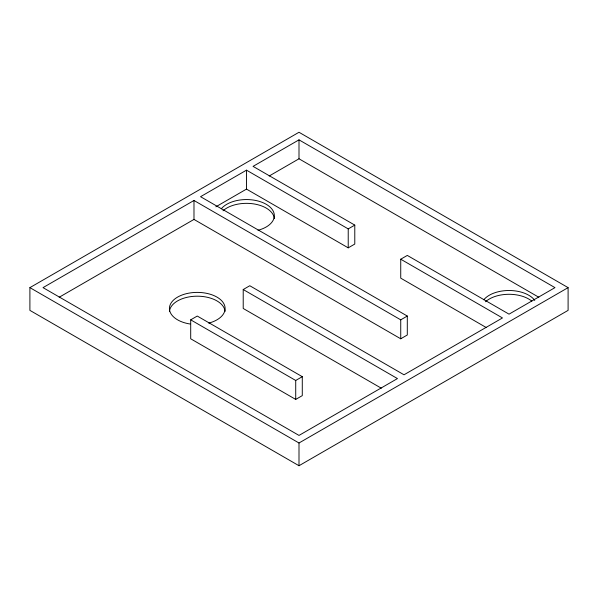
<?xml version="1.0" encoding="UTF-8"?>
<svg xmlns="http://www.w3.org/2000/svg" width="598" height="598" viewBox="0 0 598 598"><rect width="100%" height="100%" fill="white"/><g stroke="black" fill="none" stroke-linecap="round" stroke-linejoin="round"><path stroke-width="0.9" d="M29.9 287.631L299 132.27L568.1 287.631L568.1 310.369L299 465.73L29.9 310.369L29.9 287.631L299 442.998L568.1 287.631M59.172 297.258L193.984 219.421L400.735 338.789L407.298 335L407.298 316.05L400.735 319.84L193.984 200.48L43.026 287.631L299 435.419L397.453 378.579L243.214 289.529L243.214 308.471L381.3 388.199M215.863 206.796L246.496 189.11L348.223 247.841L354.786 244.051L354.786 225.11L348.223 228.899L246.496 170.161L200.547 196.69L407.298 316.05M486.316 327.569L400.735 278.16L400.735 259.211L407.298 255.421L509.033 314.159L554.974 287.631L299 139.85L253.059 166.371L354.786 225.11M269.175 176.014L299 158.791L538.82 297.258M190.702 319.84L197.265 316.05L302.282 376.68L302.282 395.629L295.718 399.419L190.702 338.789L190.702 319.84L295.718 380.47L302.282 376.68M243.214 289.529L249.777 285.739L404.016 374.789L502.47 317.949L400.735 259.211M400.735 319.84L400.735 338.789M348.223 228.899L348.223 247.841M299 139.85L299 158.791M299 442.998L299 465.73M295.718 380.47L295.718 399.419M246.496 170.161L246.496 189.11M193.984 200.48L193.984 219.421M169.458 311.423A27.844 16.079 0 0 1 197.265 296.189A27.844 16.079 0 0 1 225.072 311.423M223.002 210.788A27.844 16.079 0 0 1 253.582 203.873A27.844 16.079 0 0 1 274.303 218.584M485.539 301.736A27.844 16.079 0 0 1 531.846 301.153M190.059 324.004A27.844 16.079 0 0 1 173.622 299.987A27.844 16.079 0 0 1 218.203 297.871A27.844 16.079 0 0 1 208.762 323.114M221.26 208.837A27.844 16.079 0 0 1 266.289 204.329A27.844 16.079 0 0 1 257.992 230.275M483.797 299.785A27.844 16.079 0 0 1 509.638 290.508A27.844 16.079 0 0 1 534.754 300.428"/></g></svg>
